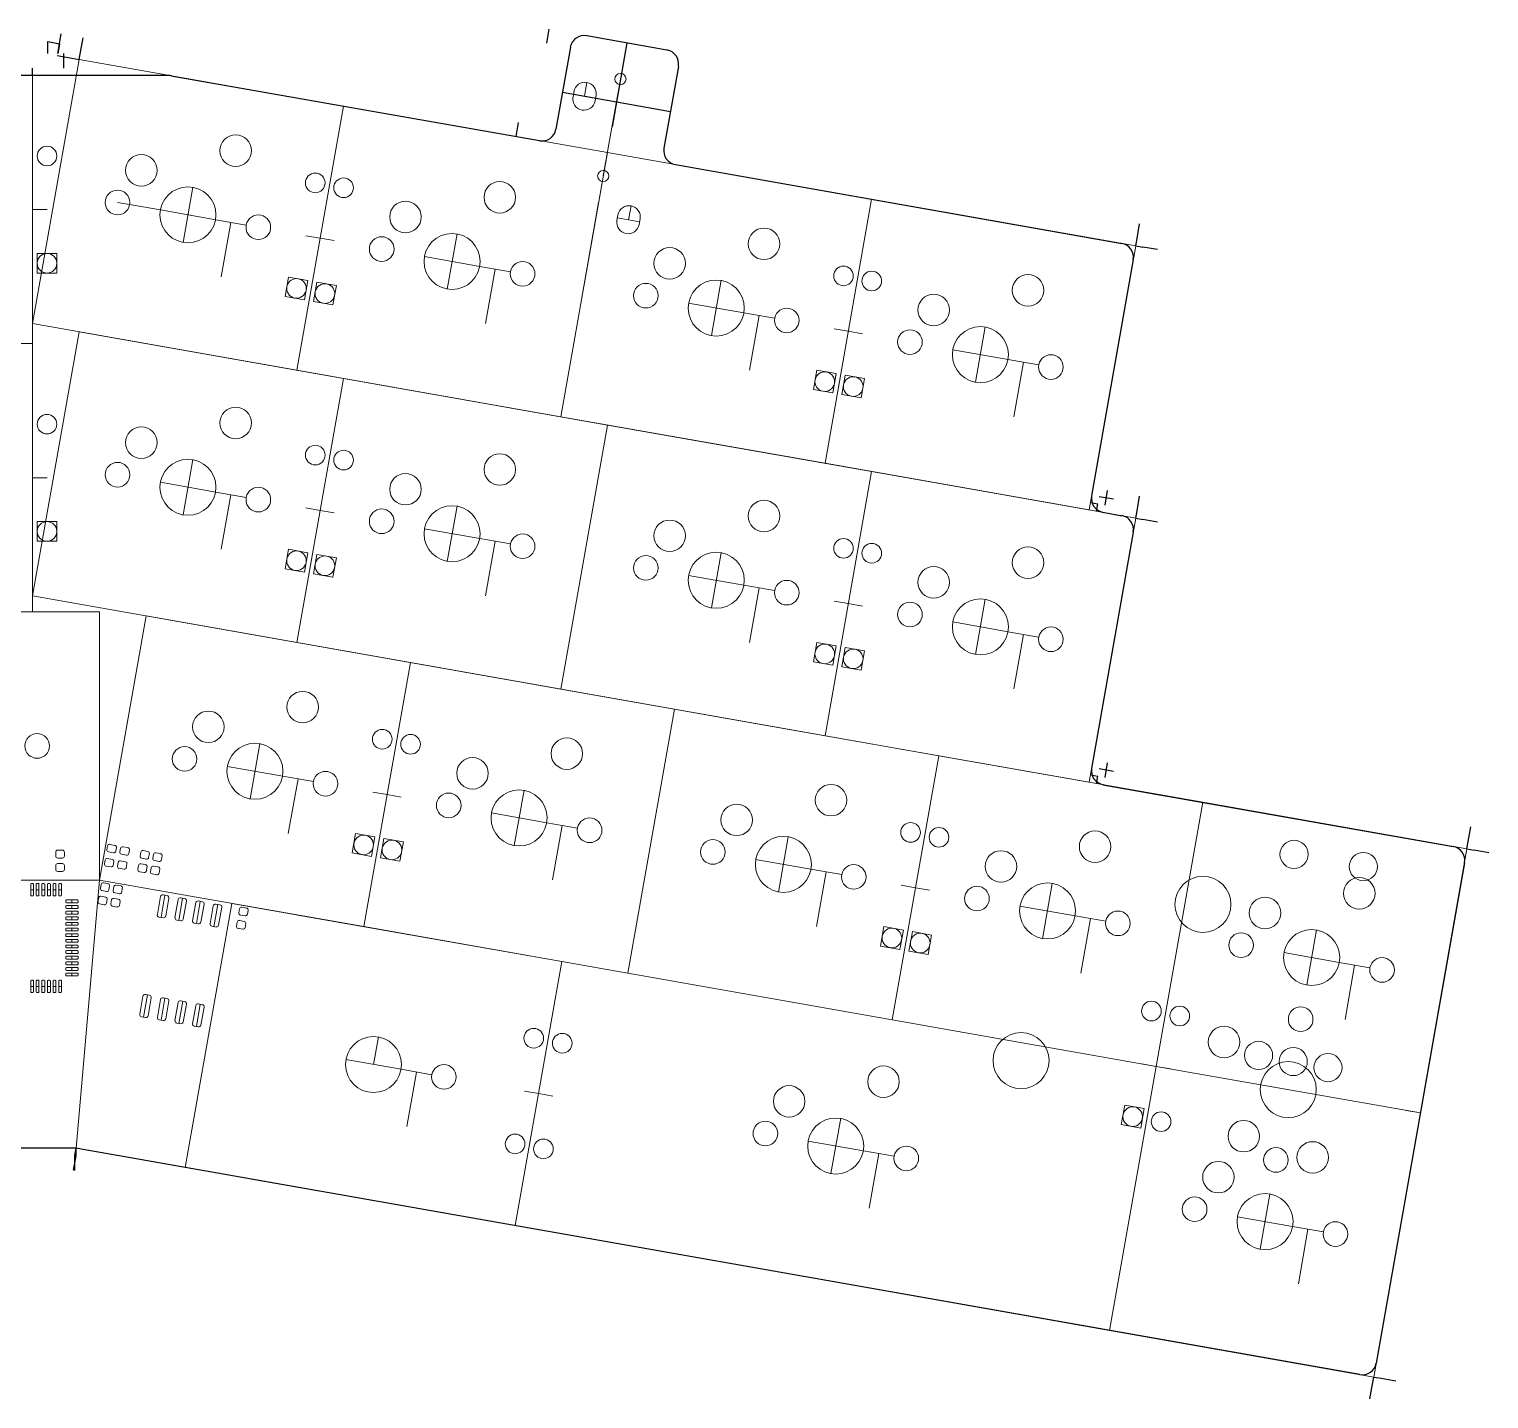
# Model space of a CAD drawing. Header units: millimetres. Extents: x -25 to 137, y -84 to 17.
# Drawn here: x 33.1 to 136.8, y -84.5 to 12.8 of the extents above; entities that cross this region are included whole.
import ezdxf

# ---------------------------------------------------------------- set-up
doc = ezdxf.new("R2010")
doc.units = ezdxf.units.MM
doc.layers.add('coponent footprints', color=7, linetype='Continuous', lineweight=5, true_color=0x000000)
doc.layers.add('edge cuts', color=2, linetype='Continuous', lineweight=25, true_color=0xffff00)
doc.layers.add('helplines', color=4, linetype='Continuous', true_color=0x00ffff)

msp = doc.modelspace()

# ---------------------------------------------------------------- linework, layer by layer
at = {"layer": 'coponent footprints'}
for p, q in [((75.09, 9.28), (75.54, 11.84)), ((33.34, -8.1), (36.65, 10.66)), ((36.65, 10.66), (55.41, 7.36)), ((33.34, 9.53), (-14.29, 9.53)), ((33.34, -9.52), (33.34, 9.53)), ((70.97, 8.34), (71.75, 8.2)), ((71.72, 8), (71.79, 8.39)), ((72.54, 8.06), (72.71, 9.04)), ((75.09, 9.28), (73.87, 2.39)), ((52.1, -11.41), (55.41, 7.36)), ((55.41, 7.36), (74.17, 4.05)), ((71.75, 8.2), (73.33, 7.92)), ((73.36, 8.12), (73.29, 7.72)), ((70.86, -14.71), (74.17, 4.05)), ((72.94, -2.9), (74.17, 4.05)), ((74.17, 4.05), (92.93, 0.74)), ((44.72, 1.59), (44.03, -2.33)), ((33.34, 0), (34.36, 0)), ((40.23, 0.36), (39.37, 0.51)), ((42.41, -0.02), (40.23, 0.36)), ((72.33, -6.39), (73.54, 0.5)), ((75.66, -0.72), (75.84, 0.27)), ((89.62, -18.02), (92.93, 0.74)), ((92.93, 0.74), (111.69, -2.57)), ((42.41, -0.02), (46.34, -0.72)), ((48.51, -1.1), (46.34, -0.72)), ((47.42, -0.91), (46.74, -4.78)), ((74.84, -0.78), (74.91, -0.38)), ((74.87, -0.58), (76.45, -0.86)), ((76.48, -0.66), (76.42, -1.05)), ((52.74, -1.85), (53.75, -2.03)), ((53.75, -2.03), (54.76, -2.2)), ((63.48, -1.72), (62.79, -5.64)), ((108.38, -21.33), (111.69, -2.57)), ((35.06, -3.11), (33.66, -3.11)), ((33.66, -4.51), (33.66, -3.11)), ((35.06, -4.51), (35.06, -3.11)), ((61.17, -3.33), (65.1, -4.03)), ((67.27, -4.41), (65.1, -4.03)), ((35.06, -4.51), (33.66, -4.51)), ((51.27, -6.17), (51.52, -4.79)), ((52.89, -5.03), (51.52, -4.79)), ((52.65, -6.41), (52.89, -5.03)), ((53.29, -6.52), (53.53, -5.15)), ((54.91, -5.39), (53.53, -5.15)), ((66.18, -4.22), (65.5, -8.09)), ((82.24, -5.02), (81.55, -8.95)), ((52.65, -6.41), (51.27, -6.17)), ((54.67, -6.76), (54.91, -5.39)), ((54.67, -6.76), (53.29, -6.52)), ((79.93, -6.64), (83.86, -7.33)), ((33.34, -8.1), (52.1, -11.41)), ((86.03, -7.72), (83.86, -7.33)), ((84.95, -7.53), (84.26, -11.4)), ((33.34, -27.44), (36.65, -8.68)), ((36.65, -8.68), (55.41, -11.99)), ((90.27, -8.46), (91.27, -8.64)), ((91.27, -8.64), (92.28, -8.82)), ((101, -8.33), (100.31, -12.26)), ((-19.05, -9.52), (33.34, -9.52)), ((33.34, -28.57), (33.34, -9.52)), ((98.69, -9.95), (102.62, -10.64)), ((104.79, -11.03), (102.62, -10.64)), ((103.71, -10.83), (103.02, -14.71)), ((52.1, -11.41), (70.86, -14.71)), ((52.1, -30.75), (55.41, -11.99)), ((55.41, -11.99), (74.17, -15.3)), ((88.79, -12.78), (89.04, -11.41)), ((90.41, -11.65), (89.04, -11.41)), ((90.17, -13.02), (90.41, -11.65)), ((90.81, -13.14), (91.05, -11.76)), ((92.43, -12), (91.05, -11.76)), ((92.19, -13.38), (92.43, -12)), ((90.17, -13.02), (88.79, -12.78)), ((92.19, -13.38), (90.81, -13.14)), ((70.86, -14.71), (89.62, -18.02)), ((70.86, -34.06), (74.17, -15.3)), ((74.17, -15.3), (92.93, -18.6)), ((44.72, -17.75), (44.03, -21.68)), ((89.62, -18.02), (108.38, -21.33)), ((92.93, -18.6), (89.62, -37.37)), ((92.93, -18.6), (111.69, -21.91)), ((33.34, -19.05), (34.36, -19.05)), ((42.41, -19.37), (46.34, -20.06)), ((48.51, -20.45), (46.34, -20.06)), ((47.42, -20.25), (46.74, -24.13)), ((52.74, -21.19), (53.75, -21.37)), ((53.75, -21.37), (54.76, -21.55)), ((63.48, -21.06), (62.79, -24.99)), ((35.06, -22.16), (33.66, -22.16)), ((33.66, -23.56), (33.66, -22.16)), ((35.06, -23.56), (35.06, -22.16)), ((61.17, -22.68), (65.1, -23.37)), ((108.38, -40.67), (111.69, -21.91)), ((35.06, -23.56), (33.66, -23.56)), ((67.27, -23.75), (65.1, -23.37)), ((66.18, -23.56), (65.5, -27.43)), ((51.27, -25.51), (51.52, -24.13)), ((52.89, -24.38), (51.52, -24.13)), ((52.65, -25.75), (52.89, -24.38)), ((53.29, -25.87), (53.53, -24.49)), ((54.91, -24.73), (53.53, -24.49)), ((54.67, -26.11), (54.91, -24.73)), ((82.24, -24.37), (81.55, -28.29)), ((52.65, -25.75), (51.27, -25.51)), ((54.67, -26.11), (53.29, -25.87)), ((79.93, -25.98), (83.86, -26.68)), ((86.03, -27.06), (83.86, -26.68)), ((84.95, -26.87), (84.26, -30.74)), ((33.34, -27.44), (52.1, -30.75)), ((33.34, -28.57), (33.34, -27.74)), ((90.27, -27.81), (91.27, -27.99)), ((91.27, -27.99), (92.28, -28.16)), ((91.27, -27.99), (92.28, -28.16)), ((101, -27.68), (100.31, -31.6)), ((-23.81, -28.57), (38.1, -28.57)), ((38.1, -28.57), (38.1, -47.63)), ((38.1, -47.63), (41.41, -28.86)), ((41.41, -28.86), (60.17, -32.17)), ((98.69, -29.29), (102.62, -29.99)), ((104.79, -30.37), (102.62, -29.99)), ((52.1, -30.75), (70.86, -34.06)), ((88.79, -32.13), (89.04, -30.75)), ((90.41, -30.99), (89.04, -30.75)), ((90.17, -32.37), (90.41, -30.99)), ((103.71, -30.18), (103.02, -34.05)), ((90.17, -32.37), (88.79, -32.13)), ((90.81, -32.48), (91.05, -31.11)), ((92.43, -31.35), (91.05, -31.11)), ((92.19, -32.72), (92.43, -31.35)), ((56.86, -50.93), (60.17, -32.17)), ((60.17, -32.17), (78.93, -35.48)), ((92.19, -32.72), (90.81, -32.48)), ((70.86, -34.06), (89.62, -37.37)), ((75.62, -54.24), (78.93, -35.48)), ((78.93, -35.48), (97.69, -38.79)), ((49.48, -37.94), (48.79, -41.86)), ((89.62, -37.37), (108.38, -40.67)), ((94.38, -57.55), (97.69, -38.79)), ((97.69, -38.79), (116.45, -42.1)), ((47.17, -39.55), (51.1, -40.24)), ((53.28, -40.63), (51.1, -40.24)), ((52.19, -40.44), (51.5, -44.31)), ((57.51, -41.37), (58.51, -41.55)), ((68.24, -41.24), (67.55, -45.17)), ((58.51, -41.55), (59.52, -41.73)), ((113.14, -60.86), (116.45, -42.1)), ((116.45, -42.1), (135.21, -45.4)), ((65.93, -42.86), (69.86, -43.55)), ((56.04, -45.69), (56.28, -44.32)), ((57.65, -44.56), (56.28, -44.32)), ((57.41, -45.94), (57.65, -44.56)), ((72.04, -43.94), (69.86, -43.55)), ((70.95, -43.74), (70.26, -47.62)), ((87, -44.55), (86.31, -48.48)), ((35.12, -45.5), (35.46, -45.5)), ((38.66, -45.2), (38.61, -45.47)), ((39.18, -45.16), (38.82, -45.09)), ((39.29, -45.31), (39.24, -45.58)), ((39.59, -45.36), (39.54, -45.63)), ((40.11, -45.32), (39.74, -45.26)), ((40.22, -45.48), (40.17, -45.74)), ((41.18, -45.53), (41.52, -45.59)), ((58.05, -46.05), (58.29, -44.67)), ((59.67, -44.92), (58.29, -44.67)), ((59.43, -46.29), (59.67, -44.92)), ((128.59, -82.93), (135.21, -45.4)), ((34.98, -45.92), (34.98, -45.64)), ((34.98, -46.59), (34.98, -46.87)), ((35.12, -46.06), (35.46, -46.06)), ((35.46, -46.45), (35.12, -46.45)), ((35.6, -45.92), (35.6, -45.64)), ((35.6, -46.59), (35.6, -46.87)), ((38.44, -46.47), (38.48, -46.21)), ((38.54, -46.63), (38.91, -46.69)), ((38.64, -46.1), (39, -46.16)), ((39.09, -45.69), (38.72, -45.62)), ((39.07, -46.58), (39.11, -46.32)), ((39.36, -46.63), (39.41, -46.37)), ((39.56, -46.26), (39.93, -46.32)), ((40.01, -45.85), (39.65, -45.79)), ((39.99, -46.75), (40.04, -46.48)), ((40.85, -46.59), (40.81, -46.86)), ((40.97, -45.92), (41.02, -45.64)), ((41.35, -46.53), (41.02, -46.47)), ((41.09, -46.08), (41.42, -46.14)), ((41.58, -46.03), (41.63, -45.75)), ((41.88, -46.08), (41.93, -45.8)), ((42.26, -46.69), (41.92, -46.63)), ((41.99, -46.24), (42.33, -46.3)), ((42.09, -45.69), (42.42, -45.75)), ((42.49, -46.19), (42.54, -45.91)), ((57.41, -45.94), (56.04, -45.69)), ((59.43, -46.29), (58.05, -46.05)), ((84.69, -46.17), (88.62, -46.86)), ((-23.81, -47.63), (38.1, -47.63)), ((35.46, -47.01), (35.12, -47.01)), ((36.43, -66.68), (38.1, -47.63)), ((38.1, -47.63), (56.86, -50.93)), ((39.47, -46.79), (39.83, -46.86)), ((41.25, -47.09), (40.92, -47.03)), ((41.46, -46.7), (41.42, -46.97)), ((41.76, -46.75), (41.71, -47.02)), ((42.16, -47.25), (41.82, -47.19)), ((42.37, -46.86), (42.32, -47.13)), ((90.8, -47.24), (88.62, -46.86)), ((89.71, -47.05), (89.02, -50.93)), ((33.2, -47.92), (33.2, -48.7)), ((33.39, -48.31), (33.2, -48.31)), ((33.35, -47.87), (33.25, -47.87)), ((33.39, -47.92), (33.39, -48.7)), ((33.6, -47.92), (33.6, -48.7)), ((33.79, -48.31), (33.6, -48.31)), ((33.75, -47.87), (33.64, -47.87)), ((33.79, -47.92), (33.79, -48.7)), ((33.99, -47.92), (33.99, -48.7)), ((34.2, -48.31), (33.99, -48.31)), ((34.14, -47.87), (34.04, -47.87)), ((34.2, -47.92), (34.2, -48.7)), ((34.39, -47.92), (34.39, -48.7)), ((34.6, -48.31), (34.39, -48.31)), ((34.54, -47.87), (34.44, -47.87)), ((34.6, -47.92), (34.6, -48.7)), ((34.79, -47.92), (34.79, -48.7)), ((34.99, -48.31), (34.79, -48.31)), ((34.94, -47.87), (34.84, -47.87)), ((34.99, -47.92), (34.99, -48.7)), ((35.19, -47.92), (35.19, -48.7)), ((35.39, -48.31), (35.19, -48.31)), ((35.34, -47.87), (35.24, -47.87)), ((35.39, -47.92), (35.39, -48.7)), ((38.15, -48.21), (38.2, -47.94)), ((38.26, -48.37), (38.6, -48.43)), ((38.36, -47.82), (38.69, -47.88)), ((38.76, -48.32), (38.81, -48.04)), ((39.05, -48.37), (39.1, -48.1)), ((39.17, -48.53), (39.5, -48.59)), ((39.27, -47.98), (39.6, -48.04)), ((39.67, -48.48), (39.71, -48.2)), ((42.74, -48.7), (42.47, -50.27)), ((42.6, -48.67), (42.89, -48.72)), ((95.03, -47.99), (96.04, -48.17)), ((96.04, -48.17), (97.04, -48.35)), ((96.04, -48.17), (97.04, -48.35)), ((105.76, -47.86), (105.07, -51.79)), ((33.35, -48.75), (33.25, -48.75)), ((33.75, -48.75), (33.64, -48.75)), ((34.14, -48.75), (34.04, -48.75)), ((34.54, -48.75), (34.44, -48.75)), ((34.94, -48.75), (34.84, -48.75)), ((35.34, -48.75), (35.24, -48.75)), ((35.69, -49.19), (35.69, -49.09)), ((35.69, -49.59), (35.69, -49.49)), ((36.52, -49.04), (35.74, -49.04)), ((36.52, -49.24), (35.74, -49.24)), ((36.52, -49.44), (35.74, -49.44)), ((36.52, -49.64), (35.74, -49.64)), ((36.13, -49.24), (36.13, -49.04)), ((36.13, -49.64), (36.13, -49.44)), ((36.57, -49.19), (36.57, -49.09)), ((36.57, -49.59), (36.57, -49.49)), ((38.03, -48.88), (37.98, -49.16)), ((38.43, -49.38), (38.1, -49.32)), ((38.53, -48.83), (38.19, -48.77)), ((38.64, -48.99), (38.59, -49.27)), ((38.94, -49.04), (38.89, -49.32)), ((39.34, -49.54), (39, -49.48)), ((39.43, -48.99), (39.1, -48.93)), ((39.55, -49.15), (39.5, -49.43)), ((42.42, -48.79), (42.2, -50.07)), ((43.01, -48.9), (42.79, -50.18)), ((43.67, -49.01), (43.45, -50.29)), ((43.99, -48.92), (43.72, -50.49)), ((43.85, -48.89), (44.14, -48.94)), ((44.26, -49.12), (44.04, -50.4)), ((44.17, -68.04), (47.48, -49.28)), ((44.92, -49.23), (44.7, -50.51)), ((45.25, -49.14), (44.97, -50.71)), ((45.1, -49.11), (45.39, -49.16)), ((45.52, -49.34), (45.29, -50.62)), ((46.17, -49.45), (45.95, -50.74)), ((46.5, -49.36), (46.22, -50.94)), ((46.35, -49.33), (46.64, -49.39)), ((46.77, -49.56), (46.54, -50.84)), ((47.48, -49.28), (70.93, -53.41)), ((47.98, -49.95), (48.03, -49.67)), ((48.19, -49.56), (48.53, -49.62)), ((103.45, -49.48), (107.38, -50.17)), ((35.69, -49.99), (35.69, -49.89)), ((35.69, -50.39), (35.69, -50.29)), ((35.69, -50.79), (35.69, -50.69)), ((36.52, -49.84), (35.74, -49.84)), ((36.52, -50.04), (35.74, -50.04)), ((36.52, -50.24), (35.74, -50.24)), ((36.52, -50.44), (35.74, -50.44)), ((36.52, -50.64), (35.74, -50.64)), ((36.13, -50.04), (36.13, -49.84)), ((36.13, -50.44), (36.13, -50.24)), ((36.13, -50.84), (36.13, -50.64)), ((36.57, -49.99), (36.57, -49.89)), ((36.57, -50.39), (36.57, -50.29)), ((36.57, -50.79), (36.57, -50.69)), ((42.32, -50.25), (42.61, -50.3)), ((43.57, -50.47), (43.86, -50.52)), ((44.82, -50.69), (45.12, -50.74)), ((47.86, -50.62), (47.82, -50.89)), ((48.36, -50.56), (48.03, -50.5)), ((48.1, -50.11), (48.43, -50.17)), ((48.47, -50.72), (48.43, -51)), ((48.59, -50.05), (48.64, -49.78)), ((52.17, -50.11), (70.93, -53.41)), ((52.17, -50.11), (70.93, -53.41)), ((109.56, -50.55), (107.38, -50.17)), ((108.47, -50.36), (107.79, -54.23)), ((35.69, -51.19), (35.69, -51.09)), ((35.69, -51.59), (35.69, -51.49)), ((36.52, -50.84), (35.74, -50.84)), ((36.52, -51.04), (35.74, -51.04)), ((36.52, -51.24), (35.74, -51.24)), ((36.52, -51.44), (35.74, -51.44)), ((36.52, -51.64), (35.74, -51.64)), ((36.13, -51.24), (36.13, -51.04)), ((36.13, -51.64), (36.13, -51.44)), ((36.57, -51.19), (36.57, -51.09)), ((36.57, -51.59), (36.57, -51.49)), ((46.07, -50.91), (46.37, -50.96)), ((48.26, -51.11), (47.93, -51.05)), ((56.86, -50.93), (75.62, -54.24)), ((93.56, -52.31), (93.8, -50.93)), ((95.18, -51.18), (93.8, -50.93)), ((94.93, -52.55), (95.18, -51.18)), ((95.57, -52.67), (95.82, -51.29)), ((97.19, -51.53), (95.82, -51.29)), ((96.95, -52.91), (97.19, -51.53)), ((124.52, -51.17), (123.83, -55.09)), ((35.69, -51.99), (35.69, -51.89)), ((35.69, -52.39), (35.69, -52.29)), ((35.69, -52.79), (35.69, -52.69)), ((36.52, -51.84), (35.74, -51.84)), ((36.52, -52.04), (35.74, -52.04)), ((36.52, -52.24), (35.74, -52.24)), ((36.52, -52.44), (35.74, -52.44)), ((36.52, -52.64), (35.74, -52.64)), ((36.52, -52.84), (35.74, -52.84)), ((36.13, -52.04), (36.13, -51.84)), ((36.13, -52.44), (36.13, -52.24)), ((36.13, -52.84), (36.13, -52.64)), ((36.57, -51.99), (36.57, -51.89)), ((36.57, -52.39), (36.57, -52.29)), ((36.57, -52.79), (36.57, -52.69)), ((94.93, -52.55), (93.56, -52.31)), ((96.95, -52.91), (95.57, -52.67)), ((122.21, -52.78), (126.14, -53.48)), ((35.69, -53.59), (35.69, -53.49)), ((35.69, -53.99), (35.69, -53.89)), ((35.69, -53.19), (35.69, -53.09)), ((36.52, -53.24), (35.74, -53.24)), ((36.52, -53.44), (35.74, -53.44)), ((36.52, -53.64), (35.74, -53.64)), ((36.52, -53.84), (35.74, -53.84)), ((36.52, -53.04), (35.74, -53.04)), ((36.13, -53.24), (36.13, -53.04)), ((36.13, -53.64), (36.13, -53.44)), ((36.13, -54.04), (36.13, -53.84)), ((36.57, -53.19), (36.57, -53.09)), ((36.57, -53.59), (36.57, -53.49)), ((36.57, -53.99), (36.57, -53.89)), ((67.62, -72.17), (70.93, -53.41)), ((67.62, -72.17), (70.93, -53.41)), ((67.62, -72.17), (70.93, -53.41)), ((128.32, -53.86), (126.14, -53.48)), ((127.23, -53.67), (126.55, -57.54)), ((33.2, -55.57), (33.2, -54.79)), ((33.25, -54.74), (33.35, -54.74)), ((33.39, -55.57), (33.39, -54.79)), ((33.6, -55.57), (33.6, -54.79)), ((33.64, -54.74), (33.75, -54.74)), ((33.79, -55.57), (33.79, -54.79)), ((33.99, -55.57), (33.99, -54.79)), ((34.04, -54.74), (34.14, -54.74)), ((34.2, -55.57), (34.2, -54.79)), ((34.39, -55.57), (34.39, -54.79)), ((34.44, -54.74), (34.54, -54.74)), ((34.6, -55.57), (34.6, -54.79)), ((34.79, -55.57), (34.79, -54.79)), ((34.84, -54.74), (34.94, -54.74)), ((34.99, -55.57), (34.99, -54.79)), ((35.19, -55.57), (35.19, -54.79)), ((35.24, -54.74), (35.34, -54.74)), ((35.39, -55.57), (35.39, -54.79)), ((35.69, -54.39), (35.69, -54.29)), ((36.52, -54.04), (35.74, -54.04)), ((36.52, -54.24), (35.74, -54.24)), ((36.52, -54.44), (35.74, -54.44)), ((36.13, -54.44), (36.13, -54.24)), ((36.57, -54.39), (36.57, -54.29)), ((75.62, -54.24), (94.38, -57.55)), ((33.2, -55.18), (33.39, -55.18)), ((33.25, -55.62), (33.35, -55.62)), ((33.6, -55.18), (33.79, -55.18)), ((33.64, -55.62), (33.75, -55.62)), ((33.99, -55.18), (34.2, -55.18)), ((34.04, -55.62), (34.14, -55.62)), ((34.39, -55.18), (34.6, -55.18)), ((34.44, -55.62), (34.54, -55.62)), ((34.79, -55.18), (34.99, -55.18)), ((34.84, -55.62), (34.94, -55.62)), ((35.19, -55.18), (35.39, -55.18)), ((35.24, -55.62), (35.34, -55.62)), ((40.95, -57.16), (41.17, -55.88)), ((41.22, -57.36), (41.49, -55.79)), ((41.64, -55.81), (41.35, -55.76)), ((41.54, -57.27), (41.76, -55.99)), ((42.2, -57.38), (42.42, -56.1)), ((42.47, -57.58), (42.74, -56.01)), ((42.89, -56.03), (42.6, -55.98)), ((42.79, -57.49), (43.01, -56.21)), ((43.45, -57.61), (43.67, -56.33)), ((43.72, -57.81), (44, -56.23)), ((44.14, -56.26), (43.85, -56.2)), ((44.04, -57.71), (44.26, -56.43)), ((44.7, -57.83), (44.92, -56.55)), ((44.97, -58.03), (45.25, -56.45)), ((45.39, -56.48), (45.1, -56.42)), ((45.29, -57.93), (45.52, -56.65)), ((41.36, -57.39), (41.07, -57.34)), ((42.61, -57.61), (42.32, -57.56)), ((43.87, -57.83), (43.57, -57.78)), ((45.12, -58.05), (44.82, -58)), ((94.38, -57.55), (113.14, -60.86)), ((57.9, -58.76), (57.55, -60.73)), ((55.59, -60.38), (59.52, -61.07)), ((61.69, -61.46), (59.52, -61.07)), ((109.83, -79.62), (113.14, -60.86)), ((112.13, -60.68), (113.14, -60.86)), ((112.13, -60.68), (113.14, -60.86)), ((113.14, -60.86), (131.9, -64.16)), ((113.14, -60.86), (114.15, -61.03)), ((113.14, -60.86), (114.15, -61.03)), ((60.6, -61.27), (59.92, -65.14)), ((68.27, -62.62), (69.28, -62.79)), ((69.28, -62.79), (70.28, -62.97)), ((110.66, -65), (110.91, -63.62)), ((112.28, -63.86), (110.91, -63.62)), ((112.04, -65.24), (112.28, -63.86)), ((130.89, -63.99), (131.9, -64.16)), ((90.73, -64.55), (90.04, -68.48)), ((112.04, -65.24), (110.66, -65)), ((88.42, -66.17), (92.35, -66.86)), ((4.76, -66.68), (36.44, -66.68)), ((36.43, -66.68), (67.62, -72.17)), ((94.52, -67.25), (92.35, -66.86)), ((93.44, -67.05), (92.75, -70.93)), ((48.86, -68.87), (67.62, -72.17)), ((48.86, -68.87), (67.62, -72.17)), ((121.21, -69.93), (120.52, -73.85)), ((67.62, -72.17), (109.83, -79.62)), ((118.91, -71.55), (122.83, -72.24)), ((125.01, -72.62), (122.83, -72.24)), ((123.92, -72.43), (123.24, -76.3)), ((109.83, -79.62), (128.59, -82.93))]:
    msp.add_line(p, q, dxfattribs=at)
for centre, radius in [((75.09, 9.28), 0.4), ((47.76, 4.19), 1.12), ((34.36, 3.81), 0.698), ((41.06, 2.79), 1.12), ((53.41, 1.9), 0.698), ((55.42, 1.55), 0.698), ((73.87, 2.39), 0.4), ((39.37, 0.51), 0.875), ((44.37, -0.37), 1.99), ((66.52, 0.88), 1.12), ((59.82, -0.52), 1.12), ((49.37, -1.25), 0.875), ((58.13, -2.8), 0.875), ((63.13, -3.68), 1.99), ((85.28, -2.43), 1.12), ((78.58, -3.82), 1.12), ((34.36, -3.81), 0.698), ((68.14, -4.56), 0.875), ((90.93, -4.71), 0.698), ((52.08, -5.6), 0.698), ((81.89, -6.99), 1.99), ((92.94, -5.07), 0.698), ((104.04, -5.73), 1.12), ((54.1, -5.96), 0.698), ((76.89, -6.11), 0.875), ((97.34, -7.13), 1.12), ((86.9, -7.87), 0.875), ((95.65, -9.41), 0.875), ((100.65, -10.3), 1.99), ((105.66, -11.18), 0.875), ((89.6, -12.22), 0.698), ((91.62, -12.57), 0.698), ((47.76, -15.15), 1.12), ((34.36, -15.24), 0.698), ((41.06, -16.55), 1.12), ((53.41, -17.44), 0.698), ((55.42, -17.79), 0.698), ((66.52, -18.46), 1.12), ((39.37, -18.83), 0.875), ((44.37, -19.72), 1.99), ((59.82, -19.86), 1.12), ((49.37, -20.6), 0.875), ((85.28, -21.77), 1.12), ((58.13, -22.14), 0.875), ((63.13, -23.02), 1.99), ((34.36, -22.86), 0.698), ((78.58, -23.17), 1.12), ((68.14, -23.91), 0.875), ((90.93, -24.06), 0.698), ((92.94, -24.41), 0.698), ((52.08, -24.94), 0.698), ((54.1, -25.3), 0.698), ((76.89, -25.45), 0.875), ((81.89, -26.33), 1.99), ((104.04, -25.08), 1.12), ((97.34, -26.48), 1.12), ((86.9, -27.21), 0.875), ((95.65, -28.76), 0.875), ((95.65, -28.76), 0.875), ((100.65, -29.64), 1.99), ((105.66, -30.52), 0.875), ((89.6, -31.56), 0.698), ((91.62, -31.91), 0.698), ((52.52, -35.34), 1.12), ((45.82, -36.74), 1.12), ((33.66, -38.1), 0.875), ((58.17, -37.62), 0.698), ((60.18, -37.98), 0.698), ((44.13, -39.02), 0.875), ((49.13, -39.9), 1.99), ((71.28, -38.64), 1.12), ((64.58, -40.04), 1.12), ((54.14, -40.78), 0.875), ((62.89, -42.32), 0.875), ((67.89, -43.21), 1.99), ((90.04, -41.95), 1.12), ((83.34, -43.35), 1.12), ((72.9, -44.09), 0.875), ((56.85, -45.13), 0.698), ((56.85, -45.13), 0.698), ((86.66, -46.51), 1.99), ((95.69, -44.24), 0.698), ((97.71, -44.59), 0.698), ((108.8, -45.26), 1.12), ((58.86, -45.48), 0.698), ((58.86, -45.48), 0.698), ((81.65, -45.63), 0.875), ((102.11, -46.66), 1.12), ((122.93, -45.8), 1), ((91.66, -47.4), 0.875), ((127.85, -46.67), 1), ((116.46, -49.35), 1.99), ((127.56, -48.57), 1.12), ((100.41, -48.94), 0.875), ((105.42, -49.82), 1.99), ((120.87, -49.97), 1.12), ((110.42, -50.7), 0.875), ((94.37, -51.74), 0.698), ((94.37, -51.74), 0.698), ((96.38, -52.1), 0.698), ((96.38, -52.1), 0.698), ((119.17, -52.25), 0.875), ((124.18, -53.13), 1.99), ((129.18, -54.01), 0.875), ((112.8, -56.93), 0.698), ((114.81, -57.28), 0.698), ((123.4, -57.51), 0.875), ((117.96, -59.13), 1.12), ((57.55, -60.73), 1.99), ((68.93, -58.86), 0.698), ((70.95, -59.22), 0.698), ((103.54, -60.45), 1.99), ((120.41, -60.08), 1), ((122.87, -60.52), 1), ((125.34, -60.95), 1), ((62.55, -61.61), 0.875), ((93.77, -61.95), 1.12), ((122.52, -62.51), 1.99), ((87.07, -63.35), 1.12), ((111.47, -64.43), 0.698), ((113.49, -64.79), 0.698), ((85.38, -65.63), 0.875), ((90.38, -66.52), 1.99), ((119.36, -65.82), 1.12), ((67.61, -66.37), 0.698), ((69.62, -66.72), 0.698), ((124.25, -67.33), 1.12), ((95.39, -67.4), 0.875), ((121.64, -67.51), 0.875), ((117.56, -68.73), 1.12), ((115.87, -71.01), 0.875), ((120.87, -71.89), 1.99), ((125.87, -72.77), 0.875)]:
    msp.add_circle(centre, radius, dxfattribs=at)
for centre, radius, start, end in [((72.57, 8.25), 0.8, 80, 170), ((72.57, 8.25), 0.8, 350, 80), ((72.5, 7.86), 0.8, 170, 260), ((72.5, 7.86), 0.8, 260, 350), ((75.7, -0.52), 0.8, 80, 170), ((75.7, -0.52), 0.8, 350, 80), ((75.63, -0.91), 0.8, 170, 260), ((75.63, -0.91), 0.8, 260, 350), ((35.12, -45.64), 0.14, 90, 180), ((35.46, -45.64), 0.14, 0, 90), ((38.75, -45.49), 0.135, 170, 260), ((38.79, -45.22), 0.135, 80, 170), ((39.11, -45.55), 0.135, 260, 350), ((39.16, -45.29), 0.135, 350, 80), ((39.72, -45.39), 0.135, 80, 170), ((40.08, -45.45), 0.135, 350, 80), ((41.16, -45.67), 0.14, 80, 170), ((41.49, -45.73), 0.14, 350, 80), ((35.12, -45.92), 0.14, 180, 270), ((35.12, -46.59), 0.14, 90, 180), ((35.46, -45.92), 0.14, 270, 0), ((35.46, -46.59), 0.14, 0, 90), ((38.57, -46.5), 0.135, 170, 260), ((38.62, -46.23), 0.135, 80, 170), ((38.93, -46.56), 0.135, 260, 350), ((38.98, -46.29), 0.135, 350, 80), ((39.49, -46.66), 0.135, 170, 260), ((39.54, -46.39), 0.135, 80, 170), ((39.67, -45.65), 0.135, 170, 260), ((39.91, -46.46), 0.135, 350, 80), ((40.04, -45.72), 0.135, 260, 350), ((40.99, -46.61), 0.14, 80, 170), ((41.11, -45.94), 0.14, 170, 260), ((41.33, -46.67), 0.14, 350, 80), ((41.44, -46), 0.14, 260, 350), ((41.9, -46.77), 0.14, 80, 170), ((42.02, -46.1), 0.14, 170, 260), ((42.06, -45.83), 0.14, 80, 170), ((42.35, -46.16), 0.14, 260, 350), ((42.4, -45.89), 0.14, 350, 80), ((35.12, -46.87), 0.14, 180, 270), ((35.46, -46.87), 0.14, 270, 0), ((39.86, -46.72), 0.135, 260, 350), ((40.94, -46.89), 0.14, 170, 260), ((41.28, -46.95), 0.14, 260, 350), ((41.85, -47.05), 0.14, 170, 260), ((42.18, -47.11), 0.14, 260, 350), ((42.23, -46.83), 0.14, 350, 80), ((33.25, -47.92), 0.05, 90, 180), ((33.25, -48.7), 0.05, 180, 270), ((33.35, -47.92), 0.05, 0, 90), ((33.35, -48.7), 0.05, 270, 0), ((33.64, -47.92), 0.05, 90, 180), ((33.64, -48.7), 0.05, 180, 270), ((33.75, -47.92), 0.05, 0, 90), ((33.75, -48.7), 0.05, 270, 0), ((34.04, -47.92), 0.05, 90, 180), ((34.04, -48.7), 0.05, 180, 270), ((34.14, -47.92), 0.05, 0, 90), ((34.14, -48.7), 0.05, 270, 0), ((34.44, -47.92), 0.05, 90, 180), ((34.44, -48.7), 0.05, 180, 270), ((34.54, -47.92), 0.05, 0, 90), ((34.54, -48.7), 0.05, 270, 0), ((34.84, -47.92), 0.05, 90, 180), ((34.84, -48.7), 0.05, 180, 270), ((34.94, -48.7), 0.05, 270, 0), ((34.94, -47.92), 0.05, 0, 90), ((35.24, -47.92), 0.05, 90, 180), ((35.24, -48.7), 0.05, 180, 270), ((35.34, -47.92), 0.05, 0, 90), ((35.34, -48.7), 0.05, 270, 0), ((38.29, -48.24), 0.14, 170, 260), ((38.34, -47.96), 0.14, 80, 170), ((38.62, -48.3), 0.14, 260, 350), ((38.67, -48.02), 0.14, 350, 80), ((39.19, -48.4), 0.14, 170, 260), ((39.24, -48.12), 0.14, 80, 170), ((39.53, -48.46), 0.14, 260, 350), ((39.58, -48.18), 0.14, 350, 80), ((42.57, -48.82), 0.15, 80, 170), ((35.74, -49.09), 0.05, 90, 180), ((35.74, -49.19), 0.05, 180, 270), ((35.74, -49.49), 0.05, 90, 180), ((35.74, -49.59), 0.05, 180, 270), ((36.52, -49.09), 0.05, 0, 90), ((36.52, -49.19), 0.05, 270, 0), ((36.52, -49.49), 0.05, 0, 90), ((36.52, -49.59), 0.05, 270, 0), ((38.12, -49.18), 0.14, 170, 260), ((38.17, -48.91), 0.14, 80, 170), ((38.45, -49.24), 0.14, 260, 350), ((38.5, -48.97), 0.14, 350, 80), ((39.03, -49.34), 0.14, 170, 260), ((39.07, -49.07), 0.14, 80, 170), ((39.36, -49.4), 0.14, 260, 350), ((39.41, -49.13), 0.14, 350, 80), ((42.87, -48.87), 0.15, 350, 80), ((43.82, -49.04), 0.15, 80, 170), ((44.12, -49.09), 0.15, 350, 80), ((45.07, -49.26), 0.15, 80, 170), ((45.37, -49.31), 0.15, 350, 80), ((46.32, -49.48), 0.15, 80, 170), ((46.62, -49.53), 0.15, 350, 80), ((48.17, -49.69), 0.14, 80, 170), ((48.5, -49.75), 0.14, 350, 80), ((35.74, -49.89), 0.05, 90, 180), ((35.74, -49.99), 0.05, 180, 270), ((35.74, -50.29), 0.05, 90, 180), ((35.74, -50.39), 0.05, 180, 270), ((35.74, -50.69), 0.05, 90, 180), ((35.74, -50.79), 0.05, 180, 270), ((36.52, -49.89), 0.05, 0, 90), ((36.52, -49.99), 0.05, 270, 0), ((36.52, -50.29), 0.05, 0, 90), ((36.52, -50.39), 0.05, 270, 0), ((36.52, -50.69), 0.05, 0, 90), ((36.52, -50.79), 0.05, 270, 0), ((42.34, -50.1), 0.15, 170, 260), ((42.64, -50.15), 0.15, 260, 350), ((43.6, -50.32), 0.15, 170, 260), ((43.89, -50.37), 0.15, 260, 350), ((44.85, -50.54), 0.15, 170, 260), ((45.14, -50.59), 0.15, 260, 350), ((46.1, -50.76), 0.15, 170, 260), ((48, -50.64), 0.14, 80, 170), ((48.12, -49.97), 0.14, 170, 260), ((48.34, -50.7), 0.14, 350, 80), ((48.45, -50.03), 0.14, 260, 350), ((35.74, -51.09), 0.05, 90, 180), ((35.74, -51.19), 0.05, 180, 270), ((35.74, -51.49), 0.05, 90, 180), ((35.74, -51.59), 0.05, 180, 270), ((36.52, -51.09), 0.05, 0, 90), ((36.52, -51.19), 0.05, 270, 0), ((36.52, -51.49), 0.05, 0, 90), ((36.52, -51.59), 0.05, 270, 0), ((46.39, -50.81), 0.15, 260, 350), ((47.95, -50.92), 0.14, 170, 260), ((48.29, -50.98), 0.14, 260, 350), ((35.74, -51.89), 0.05, 90, 180), ((35.74, -51.99), 0.05, 180, 270), ((35.74, -52.29), 0.05, 90, 180), ((35.74, -52.39), 0.05, 180, 270), ((35.74, -52.69), 0.05, 90, 180), ((35.74, -52.79), 0.05, 180, 270), ((36.52, -51.89), 0.05, 0, 90), ((36.52, -51.99), 0.05, 270, 0), ((36.52, -52.29), 0.05, 0, 90), ((36.52, -52.39), 0.05, 270, 0), ((36.52, -52.69), 0.05, 0, 90), ((36.52, -52.79), 0.05, 270, 0), ((35.74, -53.09), 0.05, 90, 180), ((35.74, -53.19), 0.05, 180, 270), ((35.74, -53.49), 0.05, 90, 180), ((35.74, -53.59), 0.05, 180, 270), ((35.74, -53.89), 0.05, 90, 180), ((36.52, -53.09), 0.05, 0, 90), ((36.52, -53.19), 0.05, 270, 0), ((36.52, -53.49), 0.05, 0, 90), ((36.52, -53.59), 0.05, 270, 0), ((36.52, -53.89), 0.05, 0, 90), ((33.25, -54.79), 0.05, 90, 180), ((33.35, -54.79), 0.05, 0, 90), ((33.64, -54.79), 0.05, 90, 180), ((33.75, -54.79), 0.05, 0, 90), ((34.04, -54.79), 0.05, 90, 180), ((34.14, -54.79), 0.05, 0, 90), ((34.44, -54.79), 0.05, 90, 180), ((34.54, -54.79), 0.05, 0, 90), ((34.84, -54.79), 0.05, 90, 180), ((34.94, -54.79), 0.05, 0, 90), ((35.24, -54.79), 0.05, 90, 180), ((35.34, -54.79), 0.05, 0, 90), ((35.74, -53.99), 0.05, 180, 270), ((35.74, -54.29), 0.05, 90, 180), ((35.74, -54.39), 0.05, 180, 270), ((36.52, -53.99), 0.05, 270, 0), ((36.52, -54.29), 0.05, 0, 90), ((36.52, -54.39), 0.05, 270, 0), ((33.25, -55.57), 0.05, 180, 270), ((33.35, -55.57), 0.05, 270, 0), ((33.64, -55.57), 0.05, 180, 270), ((33.75, -55.57), 0.05, 270, 0), ((34.04, -55.57), 0.05, 180, 270), ((34.14, -55.57), 0.05, 270, 0), ((34.44, -55.57), 0.05, 180, 270), ((34.54, -55.57), 0.05, 270, 0), ((34.84, -55.57), 0.05, 180, 270), ((34.94, -55.57), 0.05, 270, 0), ((35.24, -55.57), 0.05, 180, 270), ((35.34, -55.57), 0.05, 270, 0), ((41.32, -55.91), 0.15, 80, 170), ((41.62, -55.96), 0.15, 350, 80), ((42.57, -56.13), 0.15, 80, 170), ((42.87, -56.18), 0.15, 350, 80), ((43.82, -56.35), 0.15, 80, 170), ((44.12, -56.4), 0.15, 350, 80), ((45.07, -56.57), 0.15, 80, 170), ((45.37, -56.62), 0.15, 350, 80), ((41.09, -57.19), 0.15, 170, 260), ((41.39, -57.24), 0.15, 260, 350), ((42.35, -57.41), 0.15, 170, 260), ((42.64, -57.46), 0.15, 260, 350), ((43.6, -57.63), 0.15, 170, 260), ((43.89, -57.68), 0.15, 260, 350), ((44.85, -57.85), 0.15, 170, 260), ((45.14, -57.9), 0.15, 260, 350)]:
    msp.add_arc(centre, radius, start, end, dxfattribs=at)
at = {"layer": 'edge cuts'}
for p, q in [((70.01, 12.82), (69.84, 11.83)), ((71.53, 11.54), (70.5, 5.71)), ((78.39, 11.34), (72.69, 12.35)), ((75.54, 11.84), (74.49, 5.89)), ((43.01, 9.53), (20.9, 9.53)), ((43.19, 9.51), (69.34, 4.9)), ((79.21, 10.18), (78.18, 4.36)), ((70.97, 8.34), (74.8, 7.66)), ((74.8, 7.66), (78.64, 6.98)), ((67.82, 6.18), (67.65, 5.2)), ((78.99, 3.2), (110.7, -2.4)), ((111.51, -3.55), (108.55, -20.34)), ((109.36, -21.5), (110.7, -21.74)), ((111.51, -22.9), (108.55, -39.69)), ((109.36, -40.85), (134.23, -45.23)), ((135.04, -46.39), (128.77, -81.94)), ((36.35, -66.68), (-18.05, -66.68)), ((127.61, -82.75), (36.52, -66.69))]:
    msp.add_line(p, q, dxfattribs=at)
for centre, start, end in [((72.51, 11.36), 80, 170), ((78.22, 10.36), 350, 80), ((43.01, 8.53), 80, 90), ((69.52, 5.88), 260, 350), ((79.16, 4.18), 170, 260), ((110.53, -3.38), 350, 80), ((109.54, -20.52), 170, 260), ((110.53, -22.72), 350, 80), ((109.54, -39.86), 170, 260), ((134.05, -46.22), 350, 80), ((36.35, -67.67), 80, 90), ((127.78, -81.77), 260, 350)]:
    msp.add_arc(centre, 1, start, end, dxfattribs=at)
at = {"layer": 'helplines'}
for p, q in [((35.12, 11.1), (35.37, 12.49)), ((34.42, 11.1), (34.42, 11.94)), ((34.42, 11.94), (35.25, 11.79)), ((35.25, 11.79), (35.12, 11.1)), ((36.74, 11.18), (36.92, 12.21)), ((34.42, 11.1), (34.42, 11.1)), ((35.09, 10.94), (36.13, 10.75)), ((35.56, 10.05), (35.56, 11.1)), ((36.13, 10.75), (36.65, 10.66)), ((36.65, 10.66), (36.74, 11.18)), ((33.34, 9.53), (33.34, 10.05)), ((111.78, -2.05), (111.96, -1.02)), ((111.69, -2.57), (111.78, -2.05)), ((111.69, -2.57), (112.2, -2.66)), ((113.24, -2.84), (112.2, -2.66)), ((110.11, -20.57), (109.08, -20.39)), ((109.51, -20.99), (109.69, -19.96)), ((111.78, -21.4), (111.96, -20.36)), ((108.47, -20.81), (108.99, -20.9)), ((108.9, -21.42), (108.99, -20.9)), ((111.69, -21.91), (111.78, -21.4)), ((111.69, -21.91), (112.2, -22)), ((113.24, -22.19), (112.2, -22)), ((109.51, -40.34), (109.69, -39.3)), ((108.47, -40.16), (108.99, -40.25)), ((108.9, -40.76), (108.99, -40.25)), ((110.11, -39.91), (109.08, -39.73)), ((135.3, -44.89), (135.48, -43.85)), ((135.21, -45.4), (135.3, -44.89)), ((135.21, -45.4), (135.73, -45.5)), ((136.76, -45.68), (135.73, -45.5)), ((36.25, -68.24), (36.43, -67.21)), ((36.34, -67.19), (36.43, -66.68)), ((36.34, -68.25), (36.34, -67.2)), ((36.43, -67.2), (36.43, -66.68)), ((128.5, -83.44), (128.59, -82.93)), ((128.59, -82.93), (129.11, -83.02)), ((128.32, -84.48), (128.5, -83.44)), ((129.11, -83.02), (130.15, -83.2))]:
    msp.add_line(p, q, dxfattribs=at)

doc.saveas('drawing.dxf')
